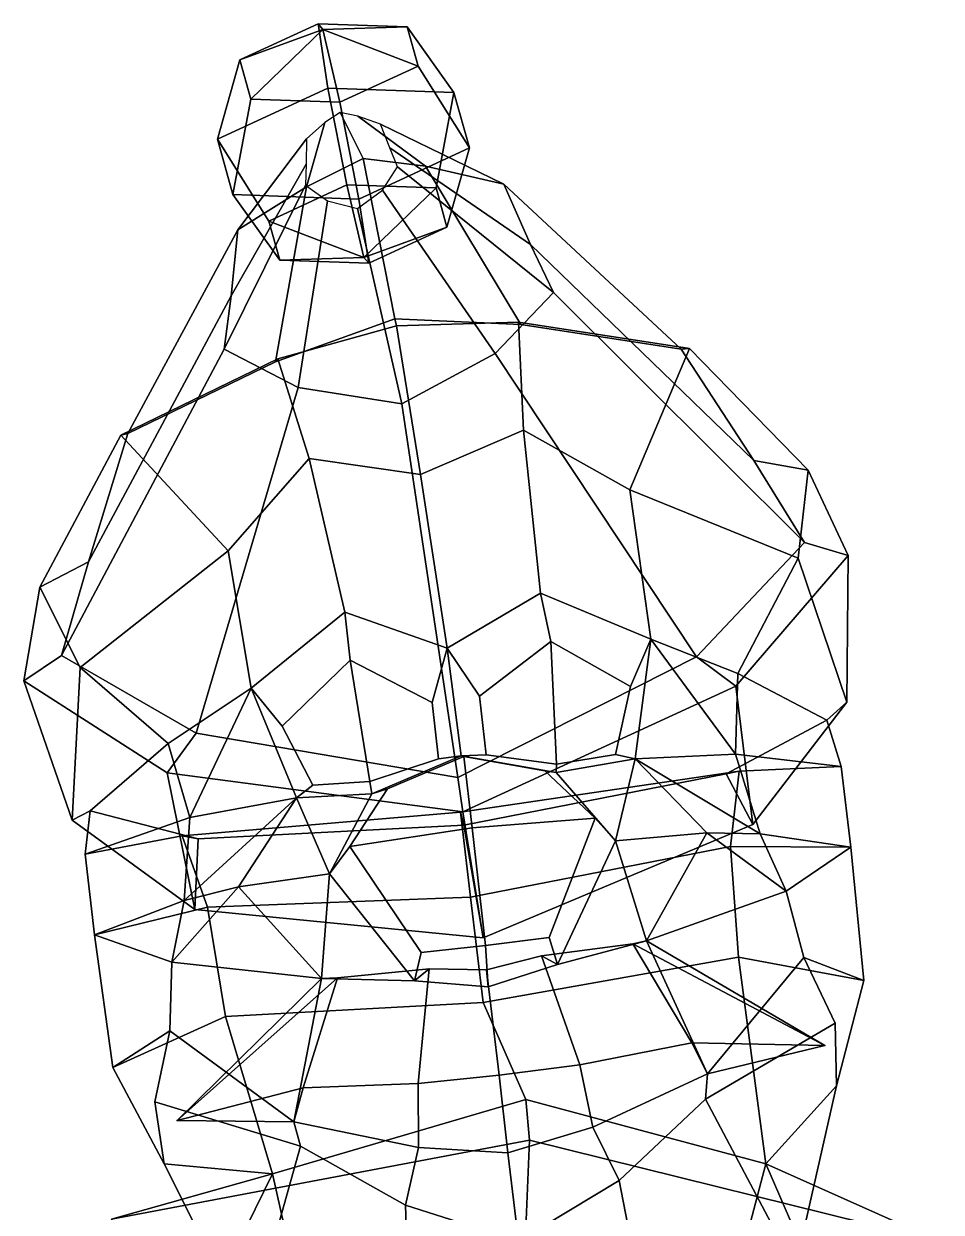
# Model space of a CAD drawing. Extents: x -188 to 186, y -153 to 327.
# Drawn here: x -80.5 to 65.9, y 137 to 326.6 of the extents above; entities that cross this region are included whole.
import ezdxf

# ---------------------------------------------------------------- set-up
doc = ezdxf.new("R2010")
doc.units = 0

msp = doc.modelspace()

# ---------------------------------------------------------------- linework, layer by layer
for p in [(47.284584, 163.593811, 94.884796), (-56.028053, 151.643433, 95.91127)]:
    msp.add_point(p)
for points in [[(-46.014626, 320.856628, -51.582226), (-33.545811, 326.623993, -58.806038), (-31.964891, 316.365662, -70.656807), (-49.598488, 308.209381, -60.440861)], [(-32.7551, 325.688019, -42.763), (-33.545811, 326.623993, -58.806038), (-46.014626, 320.856628, -51.582226)], [(-32.7551, 325.688019, -42.763), (-19.332026, 326.132355, -52.589527), (-33.545811, 326.623993, -58.806038)], [(-19.332026, 326.132355, -52.589527), (-11.863599, 315.67041, -61.865402), (-31.964891, 316.365662, -70.656807), (-33.545811, 326.623993, -58.806038)], [(-44.269703, 314.597626, -38.14201), (-32.7551, 325.688019, -42.763), (-46.014626, 320.856628, -51.582226)], [(-30.055954, 314.106018, -31.925552), (-32.7551, 325.688019, -42.763), (-44.269703, 314.597626, -38.14201)], [(-17.587101, 319.873383, -39.149311), (-19.332026, 326.132355, -52.589527), (-32.7551, 325.688019, -42.763)], [(-30.055954, 314.106018, -31.925552), (-17.587101, 319.873383, -39.149311), (-32.7551, 325.688019, -42.763)], [(-9.395893, 306.818817, -42.857994), (-11.863599, 315.67041, -61.865402), (-19.332026, 326.132355, -52.589527), (-17.587101, 319.873383, -39.149311)], [(-47.130783, 299.357819, -41.433453), (-44.269703, 314.597626, -38.14201), (-46.014626, 320.856628, -51.582226), (-49.598488, 308.209381, -60.440861)], [(-27.02949, 298.662537, -32.642075), (-9.395893, 306.818817, -42.857994), (-17.587101, 319.873383, -39.149311), (-30.055954, 314.106018, -31.925552)], [(-41.407238, 295.154816, -64.14949), (-49.598488, 308.209381, -60.440861), (-31.964891, 316.365662, -70.656807), (-28.938423, 300.922211, -71.373306)], [(-14.724638, 300.430542, -65.156792), (-28.938423, 300.922211, -71.373306), (-31.964891, 316.365662, -70.656807), (-11.863599, 315.67041, -61.865402)], [(-9.395893, 306.818817, -42.857994), (-12.979713, 294.17157, -51.716579), (-14.724638, 300.430542, -65.156792), (-11.863599, 315.67041, -61.865402)], [(-27.02949, 298.662537, -32.642075), (-30.055954, 314.106018, -31.925552), (-44.269703, 314.597626, -38.14201), (-47.130783, 299.357819, -41.433453)], [(-30.015575, 312.489685, -39.05167), (-32.457905, 310.849457, -39.505981), (-35.372456, 300.631744, 13.99771), (-26.34008, 305.106384, 16.459105)], [(-30.015575, 312.489685, -39.05167), (-26.34008, 305.106384, 16.459105), (-16.407795, 303.885956, 13.550196), (-27.173067, 311.894379, -39.70549)], [(-27.173067, 311.894379, -39.70549), (-16.407795, 303.885956, 13.550196), (-3.885115, 301.023254, 8.671865), (-23.555401, 310.626587, -40.778511)], [(-32.457905, 310.849457, -39.505981), (-35.389866, 308.286652, -40.331745), (-46.353127, 293.735962, 9.673995), (-35.372456, 300.631744, 13.99771)], [(-23.555401, 310.626587, -40.778511), (-3.885115, 301.023254, 8.671865), (0.341405, 291.426361, -0.866963), (-22.113966, 306.827118, -42.761681)], [(-47.130783, 299.357819, -41.433453), (-49.598488, 308.209381, -60.440861), (-41.407238, 295.154816, -64.14949), (-39.662315, 288.895813, -50.709278)], [(-35.389866, 308.286652, -40.331745), (-35.418964, 304.196411, -42.259399), (-47.403622, 283.233551, 0.25969), (-46.353127, 293.735962, 9.673995)], [(-27.02949, 298.662537, -32.642075), (-25.448566, 288.404205, -44.492821), (-12.979713, 294.17157, -51.716579), (-9.395893, 306.818817, -42.857994)], [(-22.113966, 306.827118, -42.761681), (0.341405, 291.426361, -0.866963), (4.037998, 283.734375, -8.568167), (-20.871181, 303.778107, -44.36441)], [(-35.418964, 304.196411, -42.259399), (-35.522495, 300.881226, -43.811306), (-48.538292, 274.712555, -7.327509), (-47.403622, 283.233551, 0.25969)], [(-21.274544, 279.540009, 72.977882), (-26.34008, 305.106384, 16.459105), (-35.372456, 300.631744, 13.99771), (-40.325642, 272.667328, 66.9217)], [(-21.274544, 279.540009, 72.977882), (-1.202742, 278.620331, 66.41037), (-16.407795, 303.885956, 13.550196), (-26.34008, 305.106384, 16.459105)], [(-20.871181, 303.778107, -44.36441), (4.037998, 283.734375, -8.568167), (-5.266979, 273.998535, -15.79142), (-23.256294, 300.085846, -45.795197)], [(24.403561, 274.690491, 55.680767), (-3.885115, 301.023254, 8.671865), (-16.407795, 303.885956, 13.550196), (-1.202742, 278.620331, 66.41037)], [(-63.87006, 261.258606, 56.834492), (-40.325642, 272.667328, 66.9217), (-35.372456, 300.631744, 13.99771), (-46.353127, 293.735962, 9.673995)], [(-35.522495, 300.881226, -43.811306), (-32.023739, 298.352325, -45.464211), (-36.728977, 268.599823, -15.049003), (-48.538292, 274.712555, -7.327509)], [(-26.239277, 289.340149, -60.535805), (-41.407238, 295.154816, -64.14949), (-28.938423, 300.922211, -71.373306)], [(-26.239277, 289.340149, -60.535805), (-28.938423, 300.922211, -71.373306), (-14.724638, 300.430542, -65.156792)], [(-23.256294, 300.085846, -45.795197), (-5.266979, 273.998535, -15.79142), (-20.154408, 265.960693, -20.4543), (-27.264891, 297.123505, -46.668457)], [(-12.979713, 294.17157, -51.716579), (-26.239277, 289.340149, -60.535805), (-14.724638, 300.430542, -65.156792)], [(35.978359, 256.941254, 34.922054), (0.341405, 291.426361, -0.866963), (-3.885115, 301.023254, 8.671865), (24.403561, 274.690491, 55.680767)], [(-27.02949, 298.662537, -32.642075), (-47.130783, 299.357819, -41.433453), (-39.662315, 288.895813, -50.709278), (-25.448566, 288.404205, -44.492821)], [(-32.023739, 298.352325, -45.464211), (-27.264891, 297.123505, -46.668457), (-20.154408, 265.960693, -20.4543), (-36.728977, 268.599823, -15.049003)], [(-39.662315, 288.895813, -50.709278), (-41.407238, 295.154816, -64.14949), (-26.239277, 289.340149, -60.535805)], [(-25.448566, 288.404205, -44.492821), (-26.239277, 289.340149, -60.535805), (-12.979713, 294.17157, -51.716579)], [(-70.169083, 240.789673, 36.309387), (-63.87006, 261.258606, 56.834492), (-46.353127, 293.735962, 9.673995), (-47.403622, 283.233551, 0.25969)], [(44.069221, 243.86499, 16.44545), (4.037998, 283.734375, -8.568167), (0.341405, 291.426361, -0.866963), (35.978359, 256.941254, 34.922054)], [(-25.448566, 288.404205, -44.492821), (-39.662315, 288.895813, -50.709278), (-26.239277, 289.340149, -60.535805)], [(-74.474365, 225.827148, 17.994797), (-70.169083, 240.789673, 36.309387), (-47.403622, 283.233551, 0.25969), (-48.538292, 274.712555, -7.327509)], [(26.838932, 225.603088, 1.600657), (-5.266979, 273.998535, -15.79142), (4.037998, 283.734375, -8.568167), (44.069221, 243.86499, 16.44545)], [(-21.040962, 278.414368, 77.744843), (-21.274544, 279.540009, 72.977882), (-40.325642, 272.667328, 66.9217), (-39.938267, 273.167267, 72.298454)], [(-21.040962, 278.414368, 77.744843), (-1.583789, 279.003357, 71.797165), (-1.202742, 278.620331, 66.41037), (-21.274544, 279.540009, 72.977882)], [(-17.221193, 254.699066, 93.904305), (-0.748518, 261.781372, 86.371422), (-1.583789, 279.003357, 71.797165), (-21.040962, 278.414368, 77.744843)], [(-0.748518, 261.781372, 86.371422), (16.206264, 252.255798, 80.069656), (25.711147, 274.81308, 60.997124), (-1.583789, 279.003357, 71.797165)], [(-1.583789, 279.003357, 71.797165), (25.711147, 274.81308, 60.997124), (24.403561, 274.690491, 55.680767), (-1.202742, 278.620331, 66.41037)], [(-17.221193, 254.699066, 93.904305), (-21.040962, 278.414368, 77.744843), (-39.938267, 273.167267, 72.298454), (-34.948578, 257.25177, 86.361542)], [(-52.977852, 213.458008, 2.643851), (-74.474365, 225.827148, 17.994797), (-48.538292, 274.712555, -7.327509), (-36.728977, 268.599823, -15.049003)], [(-34.948578, 257.25177, 86.361542), (-39.938267, 273.167267, 72.298454), (-65.0187, 261.007446, 62.182949), (-47.889606, 242.502838, 80.907372)], [(-39.938267, 273.167267, 72.298454), (-40.325642, 272.667328, 66.9217), (-63.87006, 261.258606, 56.834492), (-65.0187, 261.007446, 62.182949)], [(-11.255133, 206.378906, -12.174102), (-20.154408, 265.960693, -20.4543), (-5.266979, 273.998535, -15.79142), (26.838932, 225.603088, 1.600657)], [(16.206264, 252.255798, 80.069656), (43.068371, 241.348633, 66.788376), (44.650974, 255.383179, 38.031384), (25.711147, 274.81308, 60.997124)], [(25.711147, 274.81308, 60.997124), (44.650974, 255.383179, 38.031384), (35.978359, 256.941254, 34.922054), (24.403561, 274.690491, 55.680767)], [(-11.255133, 206.378906, -12.174102), (-52.977852, 213.458008, 2.643851), (-36.728977, 268.599823, -15.049003), (-20.154408, 265.960693, -20.4543)], [(-17.221193, 254.699066, 93.904305), (-12.97145, 227.018524, 100.595154), (1.923017, 235.778442, 97.13652), (-0.748518, 261.781372, 86.371422)], [(-0.748518, 261.781372, 86.371422), (1.923017, 235.778442, 97.13652), (19.552366, 228.448242, 86.66185), (16.206264, 252.255798, 80.069656)], [(-65.0187, 261.007446, 62.182949), (-63.87006, 261.258606, 56.834492), (-70.169083, 240.789673, 36.309387), (-77.90358, 236.735046, 39.633156)], [(-47.889606, 242.502838, 80.907372), (-65.0187, 261.007446, 62.182949), (-77.90358, 236.735046, 39.633156), (-71.484833, 223.917969, 68.285568)], [(-34.948578, 257.25177, 86.361542), (-47.889606, 242.502838, 80.907372), (-44.21101, 220.60907, 87.33519), (-29.285366, 232.724304, 97.319061)], [(-17.221193, 254.699066, 93.904305), (-34.948578, 257.25177, 86.361542), (-29.285366, 232.724304, 97.319061), (-12.97145, 227.018524, 100.595154)], [(44.650974, 255.383179, 38.031384), (51.015831, 241.789063, 16.468826), (44.069221, 243.86499, 16.44545), (35.978359, 256.941254, 34.922054)], [(43.068371, 241.348633, 66.788376), (50.808517, 218.358765, 37.371338), (51.015831, 241.789063, 16.468826), (44.650974, 255.383179, 38.031384)], [(33.420864, 222.949432, 71.204308), (43.068371, 241.348633, 66.788376), (16.206264, 252.255798, 80.069656), (19.552366, 228.448242, 86.66185)], [(51.015831, 241.789063, 16.468826), (33.130722, 220.933655, 0.717281), (26.838932, 225.603088, 1.600657), (44.069221, 243.86499, 16.44545)], [(-57.430958, 211.779938, 72.163704), (-44.21101, 220.60907, 87.33519), (-47.889606, 242.502838, 80.907372), (-71.484833, 223.917969, 68.285568)], [(50.808517, 218.358765, 37.371338), (35.803047, 198.86496, 17.551075), (33.130722, 220.933655, 0.717281), (51.015831, 241.789063, 16.468826)], [(43.068371, 241.348633, 66.788376), (33.420864, 222.949432, 71.204308), (47.600494, 215.51062, 35.92984), (50.808517, 218.358765, 37.371338)], [(-77.90358, 236.735046, 39.633156), (-70.169083, 240.789673, 36.309387), (-74.474365, 225.827148, 17.994797), (-80.486359, 221.779419, 18.18754)], [(-71.484833, 223.917969, 68.285568), (-77.90358, 236.735046, 39.633156), (-80.486359, 221.779419, 18.18754), (-72.786682, 199.552246, 38.98671)], [(3.587087, 228.049377, 97.150551), (1.923017, 235.778442, 97.13652), (-12.97145, 227.018524, 100.595154), (-7.805463, 219.323059, 99.914879)], [(3.587087, 228.049377, 97.150551), (16.298069, 220.905731, 85.601517), (19.552366, 228.448242, 86.66185), (1.923017, 235.778442, 97.13652)], [(-28.396395, 225.06427, 97.608749), (-29.285366, 232.724304, 97.319061), (-44.21101, 220.60907, 87.33519), (-39.288773, 214.570313, 88.658409)], [(-28.396395, 225.06427, 97.608749), (-15.364094, 218.31366, 99.820602), (-12.97145, 227.018524, 100.595154), (-29.285366, 232.724304, 97.319061)], [(-7.805463, 219.323059, 99.914879), (-6.709358, 210.005676, 101.761276), (4.517329, 208.49469, 96.563187), (3.587087, 228.049377, 97.150551)], [(4.517329, 208.49469, 96.563187), (13.900988, 210.041138, 90.120491), (16.298069, 220.905731, 85.601517), (3.587087, 228.049377, 97.150551)], [(13.900988, 210.041138, 90.120491), (17.032282, 209.351501, 93.016182), (19.552366, 228.448242, 86.66185), (16.298069, 220.905731, 85.601517)], [(17.032282, 209.351501, 93.016182), (33.029598, 210.061768, 72.988632), (19.552366, 228.448242, 86.66185)], [(33.029598, 210.061768, 72.988632), (33.420864, 222.949432, 71.204308), (19.552366, 228.448242, 86.66185)], [(-80.486359, 221.779419, 18.18754), (-74.474365, 225.827148, 17.994797), (-52.977852, 213.458008, 2.643851), (-57.61676, 207.125336, 1.903337)], [(-14.312659, 209.362732, 101.436752), (-10.72299, 209.804016, 104.615044), (-12.97145, 227.018524, 100.595154), (-15.364094, 218.31366, 99.820602)], [(-6.709358, 210.005676, 101.761276), (-7.805463, 219.323059, 99.914879), (-12.97145, 227.018524, 100.595154), (-10.72299, 209.804016, 104.615044)], [(-71.484833, 223.917969, 68.285568), (-72.786682, 199.552246, 38.98671), (-69.91317, 201.063263, 37.170792), (-57.430958, 211.779938, 72.163704)], [(-25.255022, 205.718994, 97.434135), (-28.396395, 225.06427, 97.608749), (-39.288773, 214.570313, 88.658409), (-34.39164, 205.163757, 92.370857)], [(-15.364094, 218.31366, 99.820602), (-28.396395, 225.06427, 97.608749), (-25.255022, 205.718994, 97.434135), (-14.312659, 209.362732, 101.436752)], [(33.130722, 220.933655, 0.717281), (-10.441688, 200.885376, -13.892605), (-11.255133, 206.378906, -12.174102), (26.838932, 225.603088, 1.600657)], [(33.420864, 222.949432, 71.204308), (33.029598, 210.061768, 72.988632), (49.921467, 208.09967, 36.830055), (47.600494, 215.51062, 35.92984)], [(-72.786682, 199.552246, 38.98671), (-80.486359, 221.779419, 18.18754), (-57.61676, 207.125336, 1.903337), (-53.174305, 185.325989, 18.713995)], [(-53.990746, 199.995972, 73.853233), (-44.21101, 220.60907, 87.33519), (-57.430958, 211.779938, 72.163704)], [(-36.997906, 203.101685, 93.553001), (-44.21101, 220.60907, 87.33519), (-53.990746, 199.995972, 73.853233)], [(-34.39164, 205.163757, 92.370857), (-39.288773, 214.570313, 88.658409), (-44.21101, 220.60907, 87.33519), (-36.997906, 203.101685, 93.553001)], [(35.803047, 198.86496, 17.551075), (-7.178873, 180.805176, 1.973377), (-10.441688, 200.885376, -13.892605), (33.130722, 220.933655, 0.717281)], [(50.808517, 218.358765, 37.371338), (47.600494, 215.51062, 35.92984), (31.548054, 206.953705, 11.06987), (35.803047, 198.86496, 17.551075)], [(49.921467, 208.09967, 36.830055), (33.621529, 207.355347, 6.994658), (31.548054, 206.953705, 11.06987), (47.600494, 215.51062, 35.92984)], [(-57.61676, 207.125336, 1.903337), (-52.977852, 213.458008, 2.643851), (-11.255133, 206.378906, -12.174102), (-10.441688, 200.885376, -13.892605)], [(-57.430958, 211.779938, 72.163704), (-69.91317, 201.063263, 37.170792), (-70.694374, 194.147766, 38.028446), (-53.990746, 199.995972, 73.853233)], [(-8.943686, 198.351746, 124.188789), (-10.306453, 209.693298, 119.069374), (-22.449057, 204.543152, 115.982277), (-28.490501, 195.356567, 117.973099)], [(-25.255022, 205.718994, 97.434135), (-24.970133, 203.746216, 99.807503), (-10.72299, 209.804016, 104.615044), (-14.312659, 209.362732, 101.436752)], [(-10.306453, 209.693298, 119.069374), (-10.72299, 209.804016, 104.615044), (-24.970133, 203.746216, 99.807503), (-22.449057, 204.543152, 115.982277)], [(4.517329, 208.49469, 96.563187), (-6.709358, 210.005676, 101.761276), (-10.72299, 209.804016, 104.615044), (4.433725, 207.14743, 99.515358)], [(-10.306453, 209.693298, 119.069374), (2.628249, 207.443909, 115.733116), (4.433725, 207.14743, 99.515358), (-10.72299, 209.804016, 104.615044)], [(-8.943686, 198.351746, 124.188789), (10.645035, 199.883423, 117.584259), (2.628249, 207.443909, 115.733116), (-10.306453, 209.693298, 119.069374)], [(4.517329, 208.49469, 96.563187), (4.433725, 207.14743, 99.515358), (17.032282, 209.351501, 93.016182), (13.900988, 210.041138, 90.120491)], [(13.911849, 196.280212, 100.37278), (17.032282, 209.351501, 93.016182), (4.433725, 207.14743, 99.515358)], [(28.463671, 197.549988, 97.218117), (17.032282, 209.351501, 93.016182), (13.911849, 196.280212, 100.37278)], [(36.965721, 197.365387, 73.927452), (33.029598, 210.061768, 72.988632), (17.032282, 209.351501, 93.016182)], [(28.463671, 197.549988, 97.218117), (36.965721, 197.365387, 73.927452), (17.032282, 209.351501, 93.016182)], [(33.029598, 210.061768, 72.988632), (36.965721, 197.365387, 73.927452), (51.46468, 195.230804, 40.122375), (49.921467, 208.09967, 36.830055)], [(-53.174305, 185.325989, 18.713995), (-57.61676, 207.125336, 1.903337), (-10.441688, 200.885376, -13.892605), (-7.178873, 180.805176, 1.973377)], [(33.621529, 207.355347, 6.994658), (-10.802216, 200.85199, -7.579904), (-10.300085, 198.751526, -5.020663), (31.548054, 206.953705, 11.06987)], [(32.244015, 195.336609, 6.537809), (-9.20196, 187.243835, -4.946363), (-10.802216, 200.85199, -7.579904), (33.621529, 207.355347, 6.994658)], [(35.803047, 198.86496, 17.551075), (31.548054, 206.953705, 11.06987), (-10.300085, 198.751526, -5.020663), (-7.178873, 180.805176, 1.973377)], [(10.645035, 199.883423, 117.584259), (13.911849, 196.280212, 100.37278), (4.433725, 207.14743, 99.515358), (2.628249, 207.443909, 115.733116)], [(51.46468, 195.230804, 40.122375), (32.244015, 195.336609, 6.537809), (33.621529, 207.355347, 6.994658), (49.921467, 208.09967, 36.830055)], [(-25.255022, 205.718994, 97.434135), (-34.39164, 205.163757, 92.370857), (-36.997906, 203.101685, 93.553001), (-24.970133, 203.746216, 99.807503)], [(-54.905582, 186.738434, 74.840248), (-36.997906, 203.101685, 93.553001), (-53.990746, 199.995972, 73.853233)], [(-46.215157, 188.911713, 97.960091), (-36.997906, 203.101685, 93.553001), (-54.905582, 186.738434, 74.840248)], [(-46.215157, 188.911713, 97.960091), (-31.698704, 191.004364, 100.825951), (-36.997906, 203.101685, 93.553001)], [(-31.698704, 191.004364, 100.825951), (-24.970133, 203.746216, 99.807503), (-36.997906, 203.101685, 93.553001)], [(-28.490501, 195.356567, 117.973099), (-22.449057, 204.543152, 115.982277), (-24.970133, 203.746216, 99.807503), (-31.698704, 191.004364, 100.825951)], [(-72.786682, 199.552246, 38.98671), (-53.174305, 185.325989, 18.713995), (-52.641418, 196.603271, 11.958915), (-69.91317, 201.063263, 37.170792)], [(-70.694374, 194.147766, 38.028446), (-69.91317, 201.063263, 37.170792), (-52.641418, 196.603271, 11.958915), (-55.243076, 197.076172, 7.877582)], [(-53.990746, 199.995972, 73.853233), (-70.694374, 194.147766, 38.028446), (-69.194435, 181.273926, 41.321198), (-54.905582, 186.738434, 74.840248)], [(-55.243076, 197.076172, 7.877582), (-52.641418, 196.603271, 11.958915), (-10.300085, 198.751526, -5.020663), (-10.802216, 200.85199, -7.579904)], [(-51.167664, 185.688171, 7.366556), (-55.243076, 197.076172, 7.877582), (-10.802216, 200.85199, -7.579904), (-9.20196, 187.243835, -4.946363)], [(-6.815835, 179.572754, 119.724625), (3.330348, 180.821838, 114.36805), (10.645035, 199.883423, 117.584259), (-8.943686, 198.351746, 124.188789)], [(3.330348, 180.821838, 114.36805), (4.640054, 176.543213, 101.818443), (13.911849, 196.280212, 100.37278), (10.645035, 199.883423, 117.584259)], [(-53.174305, 185.325989, 18.713995), (-7.178873, 180.805176, 1.973377), (-10.300085, 198.751526, -5.020663), (-52.641418, 196.603271, 11.958915)], [(-6.815835, 179.572754, 119.724625), (-8.943686, 198.351746, 124.188789), (-28.490501, 195.356567, 117.973099), (-17.082293, 178.460693, 114.570862)], [(18.867405, 180.312012, 95.569847), (28.463671, 197.549988, 97.218117), (13.911849, 196.280212, 100.37278)], [(18.867405, 180.312012, 95.569847), (41.109608, 188.244904, 74.152023), (28.463671, 197.549988, 97.218117)], [(41.109608, 188.244904, 74.152023), (36.965721, 197.365387, 73.927452), (28.463671, 197.549988, 97.218117)], [(36.965721, 197.365387, 73.927452), (41.109608, 188.244904, 74.152023), (51.46468, 195.230804, 40.122375)], [(-69.194435, 181.273926, 41.321198), (-70.694374, 194.147766, 38.028446), (-55.243076, 197.076172, 7.877582), (-51.167664, 185.688171, 7.366556)], [(-17.082293, 178.460693, 114.570862), (-28.490501, 195.356567, 117.973099), (-31.698704, 191.004364, 100.825951), (-18.139858, 173.908203, 102.044777)], [(33.530987, 177.692505, 10.974903), (-7.199938, 170.442078, 0.944292), (-9.20196, 187.243835, -4.946363), (32.244015, 195.336609, 6.537809)], [(4.640054, 176.543213, 101.818443), (18.867405, 180.312012, 95.569847), (13.911849, 196.280212, 100.37278)], [(53.516953, 173.965393, 43.316662), (33.530987, 177.692505, 10.974903), (32.244015, 195.336609, 6.537809), (51.46468, 195.230804, 40.122375)], [(43.965111, 177.627563, 75.243355), (53.516953, 173.965393, 43.316662), (51.46468, 195.230804, 40.122375), (41.109608, 188.244904, 74.152023)], [(-32.971592, 174.315674, 96.0849), (-31.698704, 191.004364, 100.825951), (-46.215157, 188.911713, 97.960091)], [(-18.139858, 173.908203, 102.044777), (-31.698704, 191.004364, 100.825951), (-32.971592, 174.315674, 96.0849)], [(-56.852928, 176.913361, 75.125336), (-46.215157, 188.911713, 97.960091), (-54.905582, 186.738434, 74.840248)], [(-32.971592, 174.315674, 96.0849), (-46.215157, 188.911713, 97.960091), (-56.852928, 176.913361, 75.125336)], [(43.965111, 177.627563, 75.243355), (41.109608, 188.244904, 74.152023), (18.867405, 180.312012, 95.569847), (28.560358, 159.078186, 103.726303)], [(-54.905582, 186.738434, 74.840248), (-69.194435, 181.273926, 41.321198), (-56.852928, 176.913361, 75.125336)], [(-48.305836, 168.226257, 11.788004), (-51.167664, 185.688171, 7.366556), (-9.20196, 187.243835, -4.946363), (-7.199938, 170.442078, 0.944292)], [(-66.275284, 160.108765, 44.50687), (-69.194435, 181.273926, 41.321198), (-51.167664, 185.688171, 7.366556), (-48.305836, 168.226257, 11.788004)], [(-57.187485, 165.927002, 76.248367), (-56.852928, 176.913361, 75.125336), (-69.194435, 181.273926, 41.321198), (-66.275284, 160.108765, 44.50687)], [(-6.815835, 179.572754, 119.724625), (-6.428455, 172.973694, 108.06633), (4.640054, 176.543213, 101.818443), (3.330348, 180.821838, 114.36805)], [(16.680836, 179.832275, 109.662827), (18.867405, 180.312012, 95.569847), (4.640054, 176.543213, 101.818443), (2.111773, 177.894012, 109.946861)], [(16.680836, 179.832275, 109.662827), (47.284584, 163.593811, 94.884796), (18.867405, 180.312012, 95.569847)], [(47.284584, 163.593811, 94.884796), (28.560358, 159.078186, 103.726303), (18.867405, 180.312012, 95.569847)], [(-6.815835, 179.572754, 119.724625), (-17.082293, 178.460693, 114.570862), (-18.139858, 173.908203, 102.044777), (-6.428455, 172.973694, 108.06633)], [(2.111773, 177.894012, 109.946861), (8.234879, 160.503754, 122.425354), (26.074268, 164.023438, 113.423546), (16.680836, 179.832275, 109.662827)], [(26.074268, 164.023438, 113.423546), (47.284584, 163.593811, 94.884796), (16.680836, 179.832275, 109.662827)], [(-57.187485, 165.927002, 76.248367), (-37.399807, 151.448425, 104.381653), (-32.971592, 174.315674, 96.0849), (-56.852928, 176.913361, 75.125336)], [(37.890697, 144.745117, 26.526735), (-0.395067, 154.976685, 3.875559), (-7.199938, 170.442078, 0.944292), (33.530987, 177.692505, 10.974903)], [(8.234879, 160.503754, 122.425354), (2.111773, 177.894012, 109.946861), (-6.694943, 175.69223, 112.894669), (-4.645966, 158.868225, 123.25206)], [(-6.694943, 175.69223, 112.894669), (2.111773, 177.894012, 109.946861), (4.640054, 176.543213, 101.818443), (-6.428455, 172.973694, 108.06633)], [(43.965111, 177.627563, 75.243355), (28.560358, 159.078186, 103.726303), (28.253288, 155.040039, 95.028793), (48.961819, 167.184753, 79.322289)], [(49.146343, 157.149597, 48.885288), (37.890697, 144.745117, 26.526735), (33.530987, 177.692505, 10.974903), (53.516953, 173.965393, 43.316662)], [(49.146343, 157.149597, 48.885288), (53.516953, 173.965393, 43.316662), (43.965111, 177.627563, 75.243355), (48.961819, 167.184753, 79.322289)], [(-15.827801, 175.818909, 110.125099), (-30.457355, 174.3797, 110.131172), (-35.918549, 156.8526, 114.039482), (-17.573742, 157.518433, 122.681778)], [(-30.457355, 174.3797, 110.131172), (-15.827801, 175.818909, 110.125099), (-18.139858, 173.908203, 102.044777), (-32.971592, 174.315674, 96.0849)], [(-6.694943, 175.69223, 112.894669), (-6.428455, 172.973694, 108.06633), (-18.139858, 173.908203, 102.044777), (-15.827801, 175.818909, 110.125099)], [(-17.573742, 157.518433, 122.681778), (-4.645966, 158.868225, 123.25206), (-6.694943, 175.69223, 112.894669), (-15.827801, 175.818909, 110.125099)], [(-35.918549, 156.8526, 114.039482), (-30.457355, 174.3797, 110.131172), (-56.028053, 151.643433, 95.91127)], [(-30.457355, 174.3797, 110.131172), (-32.971592, 174.315674, 96.0849), (-56.028053, 151.643433, 95.91127)], [(-56.028053, 151.643433, 95.91127), (-32.971592, 174.315674, 96.0849), (-37.399807, 151.448425, 104.381653)], [(-40.796101, 143.138092, 26.316889), (-48.305836, 168.226257, 11.788004), (-7.199938, 170.442078, 0.944292), (-0.395067, 154.976685, 3.875559)], [(-58.073254, 144.747284, 49.950581), (-66.275284, 160.108765, 44.50687), (-48.305836, 168.226257, 11.788004), (-40.796101, 143.138092, 26.316889)], [(28.253288, 155.040039, 95.028793), (42.554565, 128.018799, 67.440781), (49.146343, 157.149597, 48.885288), (48.961819, 167.184753, 79.322289)], [(-58.073254, 144.747284, 49.950581), (-59.587547, 154.628601, 80.400795), (-57.187485, 165.927002, 76.248367), (-66.275284, 160.108765, 44.50687)], [(-57.187485, 165.927002, 76.248367), (-59.587547, 154.628601, 80.400795), (-36.349651, 147.567261, 95.670662), (-37.399807, 151.448425, 104.381653)], [(8.234879, 160.503754, 122.425354), (10.30222, 150.567993, 113.336678), (28.560358, 159.078186, 103.726303), (26.074268, 164.023438, 113.423546)], [(28.560358, 159.078186, 103.726303), (47.284584, 163.593811, 94.884796), (26.074268, 164.023438, 113.423546)], [(-4.645966, 158.868225, 123.25206), (-3.254892, 146.49231, 119.178276), (10.30222, 150.567993, 113.336678), (8.234879, 160.503754, 122.425354)], [(-17.573742, 157.518433, 122.681778), (-35.918549, 156.8526, 114.039482), (-37.399807, 151.448425, 104.381653), (-17.496288, 147.352478, 113.612877)], [(-4.645966, 158.868225, 123.25206), (-17.573742, 157.518433, 122.681778), (-17.496288, 147.352478, 113.612877), (-3.254892, 146.49231, 119.178276)], [(14.518665, 142.051819, 116.123566), (28.253288, 155.040039, 95.028793), (28.560358, 159.078186, 103.726303), (10.30222, 150.567993, 113.336678)], [(-37.399807, 151.448425, 104.381653), (-35.918549, 156.8526, 114.039482), (-56.028053, 151.643433, 95.91127)], [(42.554565, 128.018799, 67.440781), (31.101141, 118.819122, 55.55756), (37.890697, 144.745117, 26.526735), (49.146343, 157.149597, 48.885288)], [(0.17902, 148.486389, -4.702888), (-66.478966, 135.894928, -3.086111), (-40.796101, 143.138092, 26.316889), (-0.395067, 154.976685, 3.875559)], [(-36.349651, 147.567261, 95.670662), (-59.587547, 154.628601, 80.400795), (-58.073254, 144.747284, 49.950581), (-44.643375, 117.932434, 68.307152)], [(-0.395067, 154.976685, 3.875559), (37.890697, 144.745117, 26.526735), (65.869453, 132.207764, -3.317556), (0.17902, 148.486389, -4.702888)], [(22.178373, 102.299011, 101.518806), (42.554565, 128.018799, 67.440781), (28.253288, 155.040039, 95.028793), (14.518665, 142.051819, 116.123566)], [(-19.601967, 138.105011, 116.462578), (-17.496288, 147.352478, 113.612877), (-37.399807, 151.448425, 104.381653), (-36.349651, 147.567261, 95.670662)], [(-1.579221, 132.363831, 123.34536), (14.518665, 142.051819, 116.123566), (10.30222, 150.567993, 113.336678), (-3.254892, 146.49231, 119.178276)], [(0.17902, 148.486389, -4.702888), (-0.469657, 133.174133, -54.65099), (-60.891792, 126.503113, -47.154255), (-66.478966, 135.894928, -3.086111)], [(0.17902, 148.486389, -4.702888), (65.869453, 132.207764, -3.317556), (58.431385, 124.62207, -46.869648), (-0.469657, 133.174133, -54.65099)], [(-18.27001, 97.62027, 101.920685), (-19.601967, 138.105011, 116.462578), (-36.349651, 147.567261, 95.670662), (-44.643375, 117.932434, 68.307152)], [(-1.579221, 132.363831, 123.34536), (-3.254892, 146.49231, 119.178276), (-17.496288, 147.352478, 113.612877), (-19.601967, 138.105011, 116.462578)], [(-44.643375, 117.932434, 68.307152), (-58.073254, 144.747284, 49.950581), (-40.796101, 143.138092, 26.316889), (-34.516014, 115.17276, 55.870762)], [(57.983345, 98.279694, 52.945511), (37.890697, 144.745117, 26.526735), (31.101141, 118.819122, 55.55756)], [(65.869453, 132.207764, -3.317556), (37.890697, 144.745117, 26.526735), (57.983345, 98.279694, 52.945511)], [(-66.478966, 135.894928, -3.086111), (-61.684658, 100.539185, 52.886448), (-40.796101, 143.138092, 26.316889)], [(-61.684658, 100.539185, 52.886448), (-34.516014, 115.17276, 55.870762), (-40.796101, 143.138092, 26.316889)], [(3.397704, 87.84906, 106.013847), (22.178373, 102.299011, 101.518806), (14.518665, 142.051819, 116.123566), (-1.579221, 132.363831, 123.34536)], [(3.397704, 87.84906, 106.013847), (-1.579221, 132.363831, 123.34536), (-19.601967, 138.105011, 116.462578), (-18.27001, 97.62027, 101.920685)]]:
    msp.add_3dface(points)

doc.saveas('drawing.dxf')
